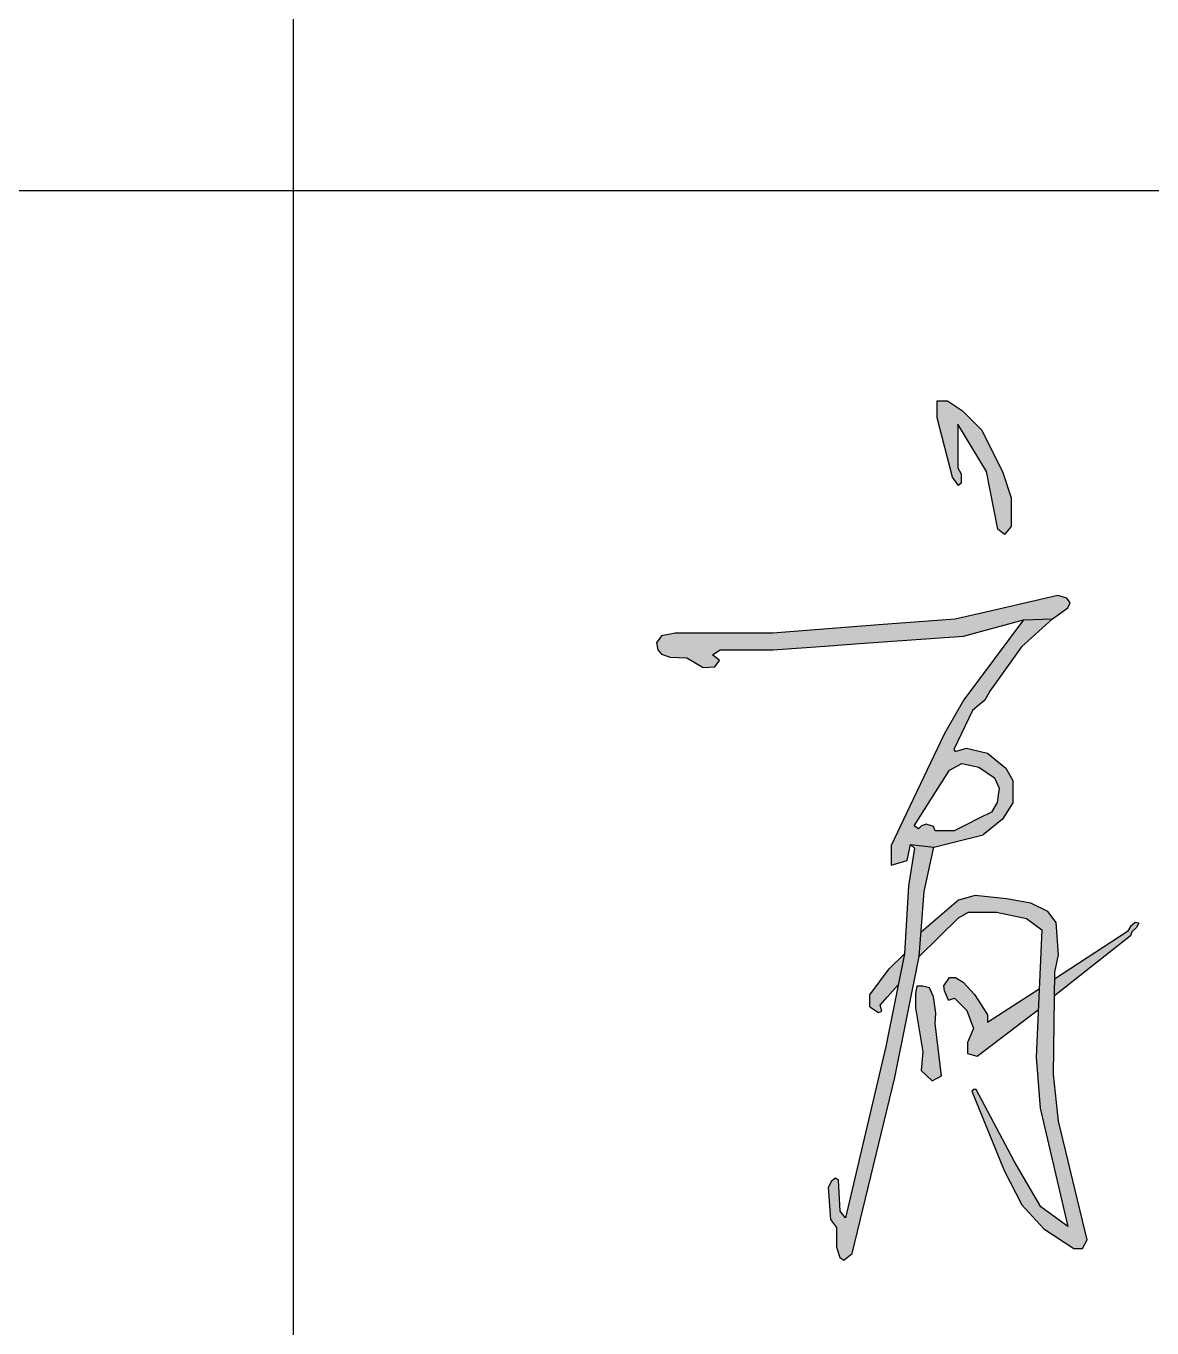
# Model space of a CAD drawing. Extents: x 33088 to 140010, y 13737 to 369010.
# Drawn here: x 118669 to 119697, y 170945 to 172133 of the extents above; entities that cross this region are included whole.
import ezdxf

# ---------------------------------------------------------------- set-up
doc = ezdxf.new("R2010")
doc.units = 0
doc.header["$LTSCALE"] = 1000
doc.header["$MEASUREMENT"] = 0
doc.layers.get('0').update_dxf_attribs({"linetype": 'CONTINUOUS'})
doc.layers.add('PUB_TITLE', color=4, linetype='CONTINUOUS')

msp = doc.modelspace()

# ---------------------------------------------------------------- hatches: boundary and pattern name
h = msp.add_hatch(color=256)
h.paths.add_polyline_path([(119523.8, 171782.1), (119510, 171791.3), (119500.6, 171791.3), (119500.6, 171775.6), (119514.7, 171721.6), (119520.3, 171713.8), (119522.7, 171715.9), (119522.7, 171718.9), (119522.7, 171724.5), (119519.6, 171729.9), (119519.6, 171741.4), (119519.6, 171770), (119545.7, 171726.7), (119556, 171674), (119562.3, 171669.1), (119568.2, 171676.5), (119568.2, 171702.5), (119560.7, 171725.8), (119541.4, 171764.3)])
h.paths.add_polyline_path([(119579.6, 171591.3), (119605.9, 171592.3), (119619.9, 171602.1), (119622.1, 171606.9), (119619.1, 171610.9), (119610.7, 171613.4), (119578, 171605.9), (119551.7, 171599.9), (119517.1, 171592), (119447.5, 171586.6), (119350.8, 171579.1), (119261.7, 171579.1), (119249.2, 171576.5), (119244.6, 171570.2), (119245.7, 171563.8), (119249.1, 171559.8), (119257.1, 171557.2), (119272.3, 171556.5), (119287.2, 171547.6), (119297.9, 171548.4), (119302.1, 171554.1), (119295.6, 171559.3), (119302.6, 171563.8), (119351, 171563.8), (119398.1, 171567.2), (119429.9, 171569.5), (119524.7, 171576.3)])
h.paths.add_polyline_path([(119533, 171508.6), (119537.1, 171512.1), (119544.1, 171518), (119548.7, 171526), (119577.7, 171566.6), (119605.9, 171592.3), (119579.6, 171591.3), (119524.9, 171518.3), (119507.3, 171487.6), (119475.7, 171421.2), (119458.6, 171385.3), (119458.6, 171367.2), (119473.3, 171371.6), (119476.4, 171386.3), (119497.7, 171383.8), (119542.8, 171394.9), (119560.3, 171409.3), (119569.9, 171424.1), (119569.9, 171444.6), (119563.5, 171455.7), (119546.7, 171469.6), (119527.4, 171474), (119517.2, 171471.1), (119515.8, 171472.9)])
h.paths.add_polyline_path([(119523.1, 171460.1), (119538.7, 171456.7), (119552.9, 171447), (119557.4, 171437.5), (119555.5, 171424.4), (119550.3, 171415.7), (119539.1, 171410.1), (119527.3, 171404.2), (119516.2, 171398.6), (119499, 171398.6), (119497.5, 171402.7), (119490.6, 171404.7), (119486.5, 171403.3), (119483.6, 171400.6), (119479.6, 171403.2), (119495, 171427.2), (119512.1, 171453.9)], flags=16)
h.paths.add_polyline_path([(119488.8, 171343.2), (119497.7, 171383.8), (119476.4, 171386.3), (119480.1, 171382.8), (119474.6, 171348.4), (119470.8, 171286.5), (119453.7, 171201.7), (119417.1, 171045.4), (119412.2, 171051.5), (119410.5, 171079.8), (119407.9, 171081.5), (119404.2, 171078.9), (119401.3, 171073.2), (119403.3, 171043.9), (119408.8, 171036.6), (119408.8, 171018.6), (119412, 171009.1), (119415.6, 171006.7), (119423.1, 171012.8), (119462.1, 171173.4), (119484.4, 171283.8)])
h.paths.add_polyline_path([(119586.2, 171332.5), (119564, 171336.5), (119535.3, 171339.5), (119520.3, 171335.4), (119486, 171306), (119484.4, 171283.8), (119520.2, 171319.1), (119529.2, 171324.5), (119554.8, 171324.5), (119582.1, 171318.6), (119596.3, 171308.3), (119591.1, 171191.9), (119594.7, 171145.6), (119619.9, 171037.5), (119595.4, 171055.4), (119570.9, 171097.1), (119536.4, 171162.5), (119534.3, 171162.6), (119532.4, 171160.9), (119562, 171088.6), (119577.9, 171057.2), (119598.1, 171035.3), (119625.5, 171017.5), (119633.4, 171017.5), (119637.5, 171025.2), (119611.5, 171133.7), (119606.8, 171176.2), (119608, 171269.6), (119611.3, 171285.6), (119609.2, 171315), (119601.7, 171324.9)])
h.paths.add_polyline_path([(119470.8, 171286.5), (119456.9, 171272.8), (119439.1, 171248.9), (119439.1, 171237.9), (119447.2, 171232.8), (119450.2, 171234.1), (119448.6, 171239.4), (119455.2, 171246.9), (119465.1, 171258)], flags=17)
h.paths.add_polyline_path([(119593.1, 171235.7), (119593.9, 171254.5), (119546.7, 171223.9), (119546.7, 171230.7), (119543.6, 171235.5), (119534.8, 171249.1), (119524.5, 171260.4), (119517.4, 171264.7), (119512.1, 171264.7), (119506.9, 171257.1), (119507.4, 171252.6), (119510.9, 171244), (119516.6, 171245.9), (119527.7, 171234.6), (119533.9, 171218.2), (119528.4, 171205.4), (119528.4, 171195.5), (119537.3, 171193.1)], flags=17)
h.paths.add_polyline_path([(119498.8, 171222.7), (119499.5, 171232.3), (119497.3, 171247.2), (119493.6, 171255.3), (119487.6, 171256.9), (119482, 171256.9), (119480.8, 171250.1), (119480.8, 171237.1), (119487.6, 171196.8), (119486.1, 171180), (119496.1, 171170.3), (119504.7, 171175)])
h.paths.add_polyline_path([(119677.1, 171302.8), (119678.3, 171306.5), (119682.2, 171310), (119684.9, 171314.5), (119681.3, 171315), (119677.3, 171311.3), (119674.4, 171306.6), (119607.9, 171263.1), (119607.7, 171248.1)])
for color, points in [(250, [(119523.8, 171782.1), (119510, 171791.3), (119500.6, 171791.3), (119500.6, 171775.6), (119514.7, 171721.6), (119520.3, 171713.8), (119522.7, 171715.9), (119522.7, 171718.9), (119522.7, 171724.5), (119519.6, 171729.9), (119519.6, 171741.4), (119519.6, 171770), (119545.7, 171726.7), (119556, 171674), (119562.3, 171669.1), (119568.2, 171676.5), (119568.2, 171702.5), (119560.7, 171725.8), (119541.4, 171764.3)]), (256, [(119244.6, 171570.2), (119245.7, 171563.8), (119249.1, 171559.8), (119257.1, 171557.2), (119272.3, 171556.5), (119287.2, 171547.6), (119297.9, 171548.4), (119302.1, 171554.1), (119295.6, 171559.3), (119302.6, 171563.8), (119351, 171563.8), (119398.1, 171567.2), (119429.9, 171569.5), (119524.7, 171576.3), (119579.6, 171591.3), (119605.9, 171592.3), (119619.9, 171602.1), (119622.1, 171606.9), (119619.1, 171610.9), (119610.7, 171613.4), (119578, 171605.9), (119551.7, 171599.9), (119517.1, 171592), (119447.5, 171586.6), (119350.8, 171579.1), (119261.7, 171579.1), (119249.2, 171576.5)]), (256, [(119607.9, 171263.1), (119607.7, 171248.1), (119677.1, 171302.8), (119678.3, 171306.5), (119682.2, 171310), (119684.9, 171314.5), (119681.3, 171315), (119677.3, 171311.3), (119674.4, 171306.6)])]:
    msp.add_hatch(color=color).paths.add_polyline_path(points)
h = msp.add_hatch(color=250)
h.paths.add_polyline_path([(119429.9, 171569.5), (119524.7, 171576.3), (119579.6, 171591.3), (119605.9, 171592.3), (119619.9, 171602.1), (119622.1, 171606.9), (119619.1, 171610.9), (119610.7, 171613.4), (119578, 171605.9), (119551.7, 171599.9), (119517.1, 171592), (119447.5, 171586.6), (119350.8, 171579.1), (119261.7, 171579.1), (119249.2, 171576.5), (119244.6, 171570.2), (119245.7, 171563.8), (119249.1, 171559.8), (119257.1, 171557.2), (119272.3, 171556.5), (119287.2, 171547.6), (119297.9, 171548.4), (119302.1, 171554.1), (119295.6, 171559.3), (119302.6, 171563.8), (119351, 171563.8), (119398.1, 171567.2)])
h.paths.add_polyline_path([(119577.7, 171566.6), (119605.9, 171592.3), (119579.6, 171591.3), (119524.9, 171518.3), (119507.3, 171487.6), (119475.7, 171421.2), (119458.6, 171385.3), (119458.6, 171367.2), (119473.3, 171371.6), (119476.4, 171386.3), (119497.7, 171383.8), (119542.8, 171394.9), (119560.3, 171409.3), (119569.9, 171424.1), (119569.9, 171444.6), (119563.5, 171455.7), (119546.7, 171469.6), (119527.4, 171474), (119517.2, 171471.1), (119515.8, 171472.9), (119533, 171508.6), (119537.1, 171512.1), (119544.1, 171518), (119548.7, 171526)])
h.paths.add_polyline_path([(119538.7, 171456.7), (119552.9, 171447), (119557.4, 171437.5), (119555.5, 171424.4), (119550.3, 171415.7), (119539.1, 171410.1), (119527.3, 171404.2), (119516.2, 171398.6), (119499, 171398.6), (119497.5, 171402.7), (119490.6, 171404.7), (119486.5, 171403.3), (119483.6, 171400.6), (119479.6, 171403.2), (119495, 171427.2), (119512.1, 171453.9), (119523.1, 171460.1)], flags=16)
h.paths.add_polyline_path([(119497.7, 171383.8), (119476.4, 171386.3), (119480.1, 171382.8), (119474.6, 171348.4), (119470.8, 171286.5), (119453.7, 171201.7), (119417.1, 171045.4), (119412.2, 171051.5), (119410.5, 171079.8), (119407.9, 171081.5), (119404.2, 171078.9), (119401.3, 171073.2), (119403.3, 171043.9), (119408.8, 171036.6), (119408.8, 171018.6), (119412, 171009.1), (119415.6, 171006.7), (119423.1, 171012.8), (119462.1, 171173.4), (119484.4, 171283.8), (119488.8, 171343.2)])
h.paths.add_polyline_path([(119470.8, 171286.5), (119456.9, 171272.8), (119439.1, 171248.9), (119439.1, 171237.9), (119447.2, 171232.8), (119450.2, 171234.1), (119448.6, 171239.4), (119455.2, 171246.9), (119465.1, 171258)], flags=17)
h.paths.add_polyline_path([(119586.2, 171332.5), (119564, 171336.5), (119535.3, 171339.5), (119520.3, 171335.4), (119486, 171306), (119484.4, 171283.8), (119520.2, 171319.1), (119529.2, 171324.5), (119554.8, 171324.5), (119582.1, 171318.6), (119596.3, 171308.3), (119591.1, 171191.9), (119594.7, 171145.6), (119619.9, 171037.5), (119595.4, 171055.4), (119570.9, 171097.1), (119536.4, 171162.5), (119534.3, 171162.6), (119532.4, 171160.9), (119562, 171088.6), (119577.9, 171057.2), (119598.1, 171035.3), (119625.5, 171017.5), (119633.4, 171017.5), (119637.5, 171025.2), (119611.5, 171133.7), (119606.8, 171176.2), (119608, 171269.6), (119611.3, 171285.6), (119609.2, 171315), (119601.7, 171324.9)])
h.paths.add_polyline_path([(119543.6, 171235.5), (119534.8, 171249.1), (119524.5, 171260.4), (119517.4, 171264.7), (119512.1, 171264.7), (119506.9, 171257.1), (119507.4, 171252.6), (119510.9, 171244), (119516.6, 171245.9), (119527.7, 171234.6), (119533.9, 171218.2), (119528.4, 171205.4), (119528.4, 171195.5), (119537.3, 171193.1), (119593.1, 171235.7), (119593.9, 171254.5), (119546.7, 171223.9), (119546.7, 171230.7)], flags=17)
h.paths.add_polyline_path([(119677.1, 171302.8), (119678.3, 171306.5), (119682.2, 171310), (119684.9, 171314.5), (119681.3, 171315), (119677.3, 171311.3), (119674.4, 171306.6), (119607.9, 171263.1), (119607.7, 171248.1)])
h.paths.add_polyline_path([(119499.5, 171232.3), (119497.3, 171247.2), (119493.6, 171255.3), (119487.6, 171256.9), (119482, 171256.9), (119480.8, 171250.1), (119480.8, 171237.1), (119487.6, 171196.8), (119486.1, 171180), (119496.1, 171170.3), (119504.7, 171175), (119498.8, 171222.7)])
h = msp.add_hatch(color=256)
h.paths.add_polyline_path([(119515.8, 171472.9), (119533, 171508.6), (119537.1, 171512.1), (119544.1, 171518), (119548.7, 171526), (119577.7, 171566.6), (119605.9, 171592.3), (119579.6, 171591.3), (119524.9, 171518.3), (119507.3, 171487.6), (119475.7, 171421.2), (119458.6, 171385.3), (119458.6, 171367.2), (119473.3, 171371.6), (119476.4, 171386.3), (119497.7, 171383.8), (119542.8, 171394.9), (119560.3, 171409.3), (119569.9, 171424.1), (119569.9, 171444.6), (119563.5, 171455.7), (119546.7, 171469.6), (119527.4, 171474), (119517.2, 171471.1)])
h.paths.add_polyline_path([(119523.1, 171460.1), (119538.7, 171456.7), (119552.9, 171447), (119557.4, 171437.5), (119555.5, 171424.4), (119550.3, 171415.7), (119539.1, 171410.1), (119527.3, 171404.2), (119516.2, 171398.6), (119499, 171398.6), (119497.5, 171402.7), (119490.6, 171404.7), (119486.5, 171403.3), (119483.6, 171400.6), (119479.6, 171403.2), (119495, 171427.2), (119512.1, 171453.9)], flags=16)
h.paths.add_polyline_path([(119497.7, 171383.8), (119476.4, 171386.3), (119480.1, 171382.8), (119474.6, 171348.4), (119470.8, 171286.5), (119453.7, 171201.7), (119417.1, 171045.4), (119412.2, 171051.5), (119410.5, 171079.8), (119407.9, 171081.5), (119404.2, 171078.9), (119401.3, 171073.2), (119403.3, 171043.9), (119408.8, 171036.6), (119408.8, 171018.6), (119412, 171009.1), (119415.6, 171006.7), (119423.1, 171012.8), (119462.1, 171173.4), (119484.4, 171283.8), (119488.8, 171343.2)])
h.paths.add_polyline_path([(119520.2, 171319.1), (119529.2, 171324.5), (119554.8, 171324.5), (119582.1, 171318.6), (119596.3, 171308.3), (119591.1, 171191.9), (119594.7, 171145.6), (119619.9, 171037.5), (119595.4, 171055.4), (119570.9, 171097.1), (119536.4, 171162.5), (119534.3, 171162.6), (119532.4, 171160.9), (119562, 171088.6), (119577.9, 171057.2), (119598.1, 171035.3), (119625.5, 171017.5), (119633.4, 171017.5), (119637.5, 171025.2), (119611.5, 171133.7), (119606.8, 171176.2), (119608, 171269.6), (119611.3, 171285.6), (119609.2, 171315), (119601.7, 171324.9), (119586.2, 171332.5), (119564, 171336.5), (119535.3, 171339.5), (119520.3, 171335.4), (119486, 171306), (119484.4, 171283.8)])
h.paths.add_polyline_path([(119470.8, 171286.5), (119456.9, 171272.8), (119439.1, 171248.9), (119439.1, 171237.9), (119447.2, 171232.8), (119450.2, 171234.1), (119448.6, 171239.4), (119455.2, 171246.9), (119465.1, 171258)], flags=17)
h.paths.add_polyline_path([(119498.8, 171222.7), (119499.5, 171232.3), (119497.3, 171247.2), (119493.6, 171255.3), (119487.6, 171256.9), (119482, 171256.9), (119480.8, 171250.1), (119480.8, 171237.1), (119487.6, 171196.8), (119486.1, 171180), (119496.1, 171170.3), (119504.7, 171175)])
h.paths.add_polyline_path([(119593.1, 171235.7), (119593.9, 171254.5), (119546.7, 171223.9), (119546.7, 171230.7), (119543.6, 171235.5), (119534.8, 171249.1), (119524.5, 171260.4), (119517.4, 171264.7), (119512.1, 171264.7), (119506.9, 171257.1), (119507.4, 171252.6), (119510.9, 171244), (119516.6, 171245.9), (119527.7, 171234.6), (119533.9, 171218.2), (119528.4, 171205.4), (119528.4, 171195.5), (119537.3, 171193.1)], flags=17)

# ---------------------------------------------------------------- linework, layer by layer
for p, q in [((119500.6, 171775.6), (119500.6, 171791.3)), ((119500.6, 171791.3), (119510, 171791.3)), ((119510, 171791.3), (119523.8, 171782.1)), ((119514.7, 171721.6), (119500.6, 171775.6)), ((119523.8, 171782.1), (119541.4, 171764.3)), ((119545.7, 171726.7), (119519.6, 171770)), ((119519.6, 171770), (119519.6, 171741.4)), ((119541.4, 171764.3), (119560.7, 171725.8)), ((119519.6, 171741.4), (119519.6, 171729.9)), ((119519.6, 171729.9), (119522.7, 171724.5)), ((119556, 171674), (119545.7, 171726.7)), ((119560.7, 171725.8), (119568.2, 171702.5)), ((119520.3, 171713.8), (119514.7, 171721.6)), ((119522.7, 171715.9), (119520.3, 171713.8)), ((119522.7, 171724.5), (119522.7, 171718.9)), ((119522.7, 171718.9), (119522.7, 171715.9)), ((119568.2, 171702.5), (119568.2, 171676.5)), ((119562.3, 171669.1), (119556, 171674)), ((119568.2, 171676.5), (119562.3, 171669.1)), ((119610.7, 171613.4), (119578, 171605.9)), ((119619.1, 171610.9), (119610.7, 171613.4)), ((119622.1, 171606.9), (119619.1, 171610.9)), ((119619.9, 171602.1), (119622.1, 171606.9)), ((119551.7, 171599.9), (119517.1, 171592)), ((119578, 171605.9), (119551.7, 171599.9)), ((119605.9, 171592.3), (119619.9, 171602.1)), ((119447.5, 171586.6), (119350.8, 171579.1)), ((119517.1, 171592), (119447.5, 171586.6)), ((119524.7, 171576.3), (119579.6, 171591.3)), ((119579.6, 171591.3), (119524.9, 171518.3)), ((119605.9, 171592.3), (119577.7, 171566.6)), ((119579.6, 171591.3), (119605.9, 171592.3)), ((119249.2, 171576.5), (119244.6, 171570.2)), ((119261.7, 171579.1), (119249.2, 171576.5)), ((119350.8, 171579.1), (119261.7, 171579.1)), ((119429.9, 171569.5), (119524.7, 171576.3)), ((119244.6, 171570.2), (119245.7, 171563.8)), ((119245.7, 171563.8), (119249.1, 171559.8)), ((119249.1, 171559.8), (119257.1, 171557.2)), ((119295.6, 171559.3), (119302.6, 171563.8)), ((119302.1, 171554.1), (119295.6, 171559.3)), ((119302.6, 171563.8), (119351, 171563.8)), ((119351, 171563.8), (119398.1, 171567.2)), ((119398.1, 171567.2), (119429.9, 171569.5)), ((119577.7, 171566.6), (119548.7, 171526)), ((119257.1, 171557.2), (119272.3, 171556.5)), ((119272.3, 171556.5), (119287.2, 171547.6)), ((119287.2, 171547.6), (119297.9, 171548.4)), ((119297.9, 171548.4), (119302.1, 171554.1)), ((119548.7, 171526), (119544.1, 171518)), ((119524.9, 171518.3), (119507.3, 171487.6)), ((119537.1, 171512.1), (119533, 171508.6)), ((119544.1, 171518), (119537.1, 171512.1)), ((119533, 171508.6), (119515.8, 171472.9)), ((119507.3, 171487.6), (119475.7, 171421.2)), ((119515.8, 171472.9), (119517.2, 171471.1)), ((119517.2, 171471.1), (119527.4, 171474)), ((119527.4, 171474), (119546.7, 171469.6)), ((119546.7, 171469.6), (119563.5, 171455.7)), ((119495, 171427.2), (119512.1, 171453.9)), ((119512.1, 171453.9), (119523.1, 171460.1)), ((119523.1, 171460.1), (119538.7, 171456.7)), ((119538.7, 171456.7), (119552.9, 171447)), ((119563.5, 171455.7), (119569.9, 171444.6)), ((119552.9, 171447), (119557.4, 171437.5)), ((119569.9, 171444.6), (119569.9, 171424.1)), ((119557.4, 171437.5), (119555.5, 171424.4)), ((119475.7, 171421.2), (119458.6, 171385.3)), ((119479.6, 171403.2), (119495, 171427.2)), ((119555.5, 171424.4), (119550.3, 171415.7)), ((119569.9, 171424.1), (119560.3, 171409.3)), ((119490.6, 171404.7), (119486.5, 171403.3)), ((119497.5, 171402.7), (119490.6, 171404.7)), ((119539.1, 171410.1), (119527.3, 171404.2)), ((119550.3, 171415.7), (119539.1, 171410.1)), ((119560.3, 171409.3), (119542.8, 171394.9)), ((119483.6, 171400.6), (119479.6, 171403.2)), ((119486.5, 171403.3), (119483.6, 171400.6)), ((119499, 171398.6), (119497.5, 171402.7)), ((119497.7, 171383.8), (119542.8, 171394.9)), ((119516.2, 171398.6), (119499, 171398.6)), ((119527.3, 171404.2), (119516.2, 171398.6)), ((119458.6, 171385.3), (119458.6, 171367.2)), ((119473.3, 171371.6), (119476.4, 171386.3)), ((119480.1, 171382.8), (119474.6, 171348.4)), ((119476.4, 171386.3), (119497.7, 171383.8)), ((119476.4, 171386.3), (119480.1, 171382.8)), ((119488.8, 171343.2), (119497.7, 171383.8)), ((119458.6, 171367.2), (119473.3, 171371.6)), ((119474.6, 171348.4), (119470.8, 171286.5)), ((119484.4, 171283.8), (119488.8, 171343.2)), ((119520.3, 171335.4), (119486, 171306)), ((119535.3, 171339.5), (119520.3, 171335.4)), ((119564, 171336.5), (119535.3, 171339.5)), ((119586.2, 171332.5), (119564, 171336.5)), ((119520.2, 171319.1), (119529.2, 171324.5)), ((119529.2, 171324.5), (119554.8, 171324.5)), ((119554.8, 171324.5), (119582.1, 171318.6)), ((119601.7, 171324.9), (119586.2, 171332.5)), ((119609.2, 171315), (119601.7, 171324.9)), ((119484.4, 171283.8), (119520.2, 171319.1)), ((119582.1, 171318.6), (119596.3, 171308.3)), ((119611.3, 171285.6), (119609.2, 171315)), ((119677.3, 171311.3), (119674.4, 171306.6)), ((119681.3, 171315), (119677.3, 171311.3)), ((119682.2, 171310), (119678.3, 171306.5)), ((119684.9, 171314.5), (119681.3, 171315)), ((119684.9, 171314.5), (119682.2, 171310)), ((119596.3, 171308.3), (119591.1, 171191.9)), ((119677.1, 171302.8), (119607.7, 171248.1)), ((119674.4, 171306.6), (119607.9, 171263.1)), ((119678.3, 171306.5), (119677.1, 171302.8)), ((119470.8, 171286.5), (119453.7, 171201.7)), ((119456.9, 171272.8), (119470.8, 171286.5)), ((119462.1, 171173.4), (119484.4, 171283.8)), ((119608, 171269.6), (119611.3, 171285.6)), ((119439.1, 171248.9), (119456.9, 171272.8)), ((119506.9, 171257.1), (119512.1, 171264.7)), ((119512.1, 171264.7), (119517.4, 171264.7)), ((119517.4, 171264.7), (119524.5, 171260.4)), ((119606.8, 171176.2), (119608, 171269.6)), ((119455.2, 171246.9), (119465.1, 171258)), ((119482, 171256.9), (119480.8, 171250.1)), ((119487.6, 171256.9), (119482, 171256.9)), ((119493.6, 171255.3), (119487.6, 171256.9)), ((119497.3, 171247.2), (119493.6, 171255.3)), ((119507.4, 171252.6), (119506.9, 171257.1)), ((119510.9, 171244), (119507.4, 171252.6)), ((119524.5, 171260.4), (119534.8, 171249.1)), ((119546.7, 171223.9), (119593.9, 171254.5)), ((119439.1, 171237.9), (119439.1, 171248.9)), ((119448.6, 171239.4), (119455.2, 171246.9)), ((119450.2, 171234.1), (119448.6, 171239.4)), ((119480.8, 171250.1), (119480.8, 171237.1)), ((119499.5, 171232.3), (119497.3, 171247.2)), ((119510.9, 171244), (119516.6, 171245.9)), ((119516.6, 171245.9), (119527.7, 171234.6)), ((119534.8, 171249.1), (119543.6, 171235.5)), ((119439.1, 171237.9), (119447.2, 171232.8)), ((119447.2, 171232.8), (119450.2, 171234.1)), ((119480.8, 171237.1), (119487.6, 171196.8)), ((119498.8, 171222.7), (119499.5, 171232.3)), ((119527.7, 171234.6), (119533.9, 171218.2)), ((119537.3, 171193.1), (119593.1, 171235.7)), ((119543.6, 171235.5), (119546.7, 171230.7)), ((119546.7, 171230.7), (119546.7, 171223.9)), ((119504.7, 171175), (119498.8, 171222.7)), ((119533.9, 171218.2), (119528.4, 171205.4)), ((119528.4, 171205.4), (119528.4, 171195.5)), ((119453.7, 171201.7), (119417.1, 171045.4)), ((119487.6, 171196.8), (119486.1, 171180)), ((119528.4, 171195.5), (119537.3, 171193.1)), ((119591.1, 171191.9), (119594.7, 171145.6)), ((119486.1, 171180), (119496.1, 171170.3)), ((119423.1, 171012.8), (119462.1, 171173.4)), ((119496.1, 171170.3), (119504.7, 171175)), ((119611.5, 171133.7), (119606.8, 171176.2)), ((119534.3, 171162.6), (119532.4, 171160.9)), ((119532.4, 171160.9), (119562, 171088.6)), ((119536.4, 171162.5), (119534.3, 171162.6)), ((119570.9, 171097.1), (119536.4, 171162.5)), ((119594.7, 171145.6), (119619.9, 171037.5)), ((119637.5, 171025.2), (119611.5, 171133.7)), ((119595.4, 171055.4), (119570.9, 171097.1)), ((119562, 171088.6), (119577.9, 171057.2)), ((119404.2, 171078.9), (119401.3, 171073.2)), ((119401.3, 171073.2), (119403.3, 171043.9)), ((119407.9, 171081.5), (119404.2, 171078.9)), ((119410.5, 171079.8), (119407.9, 171081.5)), ((119412.2, 171051.5), (119410.5, 171079.8)), ((119417.1, 171045.4), (119412.2, 171051.5)), ((119577.9, 171057.2), (119598.1, 171035.3)), ((119619.9, 171037.5), (119595.4, 171055.4)), ((119403.3, 171043.9), (119408.8, 171036.6)), ((119408.8, 171036.6), (119408.8, 171018.6)), ((119598.1, 171035.3), (119625.5, 171017.5)), ((119633.4, 171017.5), (119637.5, 171025.2)), ((119408.8, 171018.6), (119412, 171009.1)), ((119415.6, 171006.7), (119423.1, 171012.8)), ((119625.5, 171017.5), (119633.4, 171017.5)), ((119412, 171009.1), (119415.6, 171006.7))]:
    msp.add_line(p, q)
at = {"layer": 'PUB_TITLE', "color": 4}
for p, q in [((118913.3, 166483.1), (118913.3, 174183.1)), ((114843.4, 171983.1), (120893.4, 171983.1))]:
    msp.add_line(p, q, dxfattribs=at)

doc.saveas('drawing.dxf')
